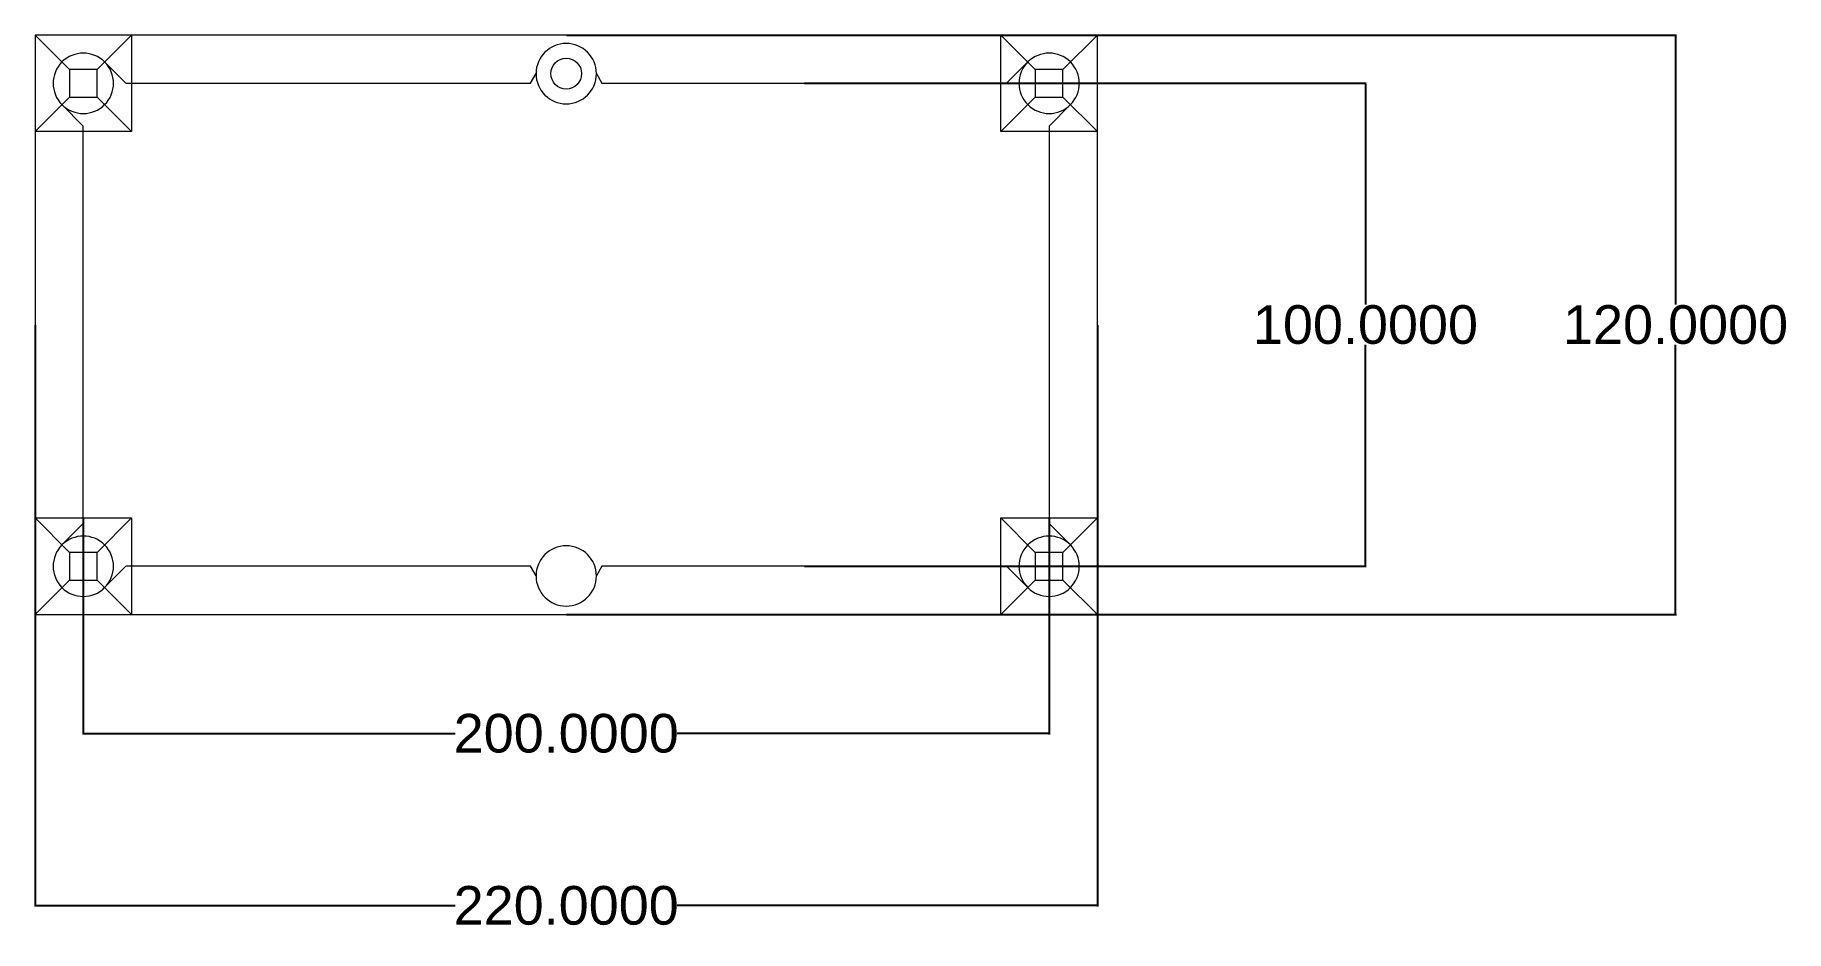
# Model space of a CAD drawing. Header units: inches. Extents: x 191 to 554, y 399 to 584.
import ezdxf

# ---------------------------------------------------------------- set-up
doc = ezdxf.new("R2010")
doc.units = ezdxf.units.IN
doc.header["$MEASUREMENT"] = 0
doc.styles.get("Standard").update_dxf_attribs({"font": 'arial.ttf'})
doc.dimstyles.get("Standard").update_dxf_attribs({"dimtxt": 8, "dimasz": 0.18, "dimexe": 0.18, "dimexo": 0.0625, "dimgap": 0.09, "dimtad": 0, "dimtih": 1, "dimtoh": 1, "dimdec": 4, "dimzin": 0, "dimdsep": 46, "dimtxsty": 'Standard', "dimcen": 0.09, "dimadec": 0, "dimazin": 0, "dimtfac": 1, "dimtdec": 4, "dimtofl": 0, "dimtmove": 0, "dimatfit": 3, "dimfxl": 1, "dimtolj": 1, "dimtzin": 0, "dimarcsym": 0})

# ---------------------------------------------------------------- blocks, each defined once
blk = doc.blocks.new('*D2')
at = {"color": 0, "lineweight": -2, "transparency": 16777216}
for p, q in [((200.98, 484.18), (200.98, 439.44)), ((400.98, 484.18), (400.98, 439.44)), ((201.16, 439.62), (278.02, 439.62)), ((400.8, 439.62), (323.95, 439.62))]:
    blk.add_line(p, q, dxfattribs=at)
at = {"color": 0, "transparency": 16777216}
for points in [[(201.16, 439.65), (201.16, 439.59), (200.98, 439.62)], [(400.8, 439.65), (400.8, 439.59), (400.98, 439.62)]]:
    blk.add_solid(points, dxfattribs=at)
at = {"layer": 'Defpoints', "color": 0, "transparency": 16777216}
for p in [(200.98, 484.24), (400.98, 484.24), (400.98, 439.62)]:
    blk.add_point(p, dxfattribs=at)
at = {"color": 0, "transparency": 16777216, "insert": (300.98, 439.62), "char_height": 8, "attachment_point": 5}
blk.add_mtext('\\A1;200.0000', dxfattribs=at)
blk = doc.blocks.new('*D3')
at = {"color": 0, "lineweight": -2, "transparency": 16777216}
for p, q in [((190.98, 524.18), (190.98, 403.8)), ((410.98, 524.18), (410.98, 403.8)), ((191.16, 403.98), (278.02, 403.98)), ((410.8, 403.98), (323.95, 403.98))]:
    blk.add_line(p, q, dxfattribs=at)
at = {"color": 0, "transparency": 16777216}
for points in [[(191.16, 404.01), (191.16, 403.95), (190.98, 403.98)], [(410.8, 404.01), (410.8, 403.95), (410.98, 403.98)]]:
    blk.add_solid(points, dxfattribs=at)
at = {"layer": 'Defpoints', "color": 0, "transparency": 16777216}
for p in [(190.98, 524.24), (410.98, 524.24), (410.98, 403.98)]:
    blk.add_point(p, dxfattribs=at)
at = {"color": 0, "transparency": 16777216, "insert": (300.98, 403.98), "char_height": 8, "attachment_point": 5}
blk.add_mtext('\\A1;220.0000', dxfattribs=at)
blk = doc.blocks.new('*D4')
at = {"color": 0, "lineweight": -2, "transparency": 16777216}
for p, q in [((350.33, 574.24), (466.67, 574.24)), ((466.49, 574.06), (466.49, 528.42)), ((466.49, 474.42), (466.49, 520.07)), ((350.33, 474.24), (466.67, 474.24))]:
    blk.add_line(p, q, dxfattribs=at)
at = {"color": 0, "transparency": 16777216}
for points in [[(466.46, 574.06), (466.52, 574.06), (466.49, 574.24)], [(466.46, 474.42), (466.52, 474.42), (466.49, 474.24)]]:
    blk.add_solid(points, dxfattribs=at)
at = {"layer": 'Defpoints', "color": 0, "transparency": 16777216}
for p in [(350.26, 574.24), (350.26, 474.24), (466.49, 474.24)]:
    blk.add_point(p, dxfattribs=at)
at = {"color": 0, "transparency": 16777216, "insert": (466.49, 524.24), "char_height": 8, "attachment_point": 5}
blk.add_mtext('\\A1;100.0000', dxfattribs=at)
blk = doc.blocks.new('*D5')
at = {"color": 0, "lineweight": -2, "transparency": 16777216}
for p, q in [((301.04, 584.24), (530.89, 584.24)), ((530.71, 584.06), (530.71, 528.42)), ((530.71, 464.42), (530.71, 520.07)), ((301.04, 464.24), (530.89, 464.24))]:
    blk.add_line(p, q, dxfattribs=at)
at = {"color": 0, "transparency": 16777216}
for points in [[(530.68, 584.06), (530.74, 584.06), (530.71, 584.24)], [(530.68, 464.42), (530.74, 464.42), (530.71, 464.24)]]:
    blk.add_solid(points, dxfattribs=at)
at = {"layer": 'Defpoints', "color": 0, "transparency": 16777216}
for p in [(300.98, 584.24), (300.98, 464.24), (530.71, 464.24)]:
    blk.add_point(p, dxfattribs=at)
at = {"color": 0, "transparency": 16777216, "insert": (530.71, 524.24), "char_height": 8, "attachment_point": 5}
blk.add_mtext('\\A1;120.0000', dxfattribs=at)

msp = doc.modelspace()

# ---------------------------------------------------------------- linework, layer by layer
at = {"color": 0, "linetype": 'Continuous', "lineweight": 0}
for p, q in [((410.98148, 584.24203), (190.98148, 584.24203)), ((190.98148, 584.24203), (190.98148, 464.24203)), ((198.12433, 577.09917), (190.98148, 584.24203)), ((203.83862, 577.09917), (210.98148, 584.24203)), ((210.98148, 584.24203), (210.98148, 564.24203)), ((390.98148, 564.24203), (390.98148, 584.24203)), ((398.12433, 577.09917), (390.98148, 584.24203)), ((403.83862, 577.09917), (410.98148, 584.24203)), ((410.98148, 464.24203), (410.98148, 584.24203)), ((198.12433, 577.09917), (198.12433, 571.38489)), ((203.83862, 577.09917), (198.12433, 577.09917)), ((203.83862, 571.38489), (203.83862, 577.09917)), ((205.40089, 578.66145), (209.82031, 574.24203)), ((392.14264, 574.24203), (396.56206, 578.66145)), ((403.83862, 577.09917), (398.12433, 577.09917)), ((398.12433, 577.09917), (398.12433, 571.38489)), ((403.83862, 571.38489), (403.83862, 577.09917)), ((209.82031, 574.24203), (293.57678, 574.24203)), ((293.57678, 574.24203), (294.73148, 576.24203)), ((307.23148, 576.24203), (308.38618, 574.24203)), ((308.38618, 574.24203), (392.14264, 574.24203)), ((198.12433, 571.38489), (190.98148, 564.24203)), ((200.98148, 565.40319), (196.56206, 569.82261)), ((198.12433, 571.38489), (203.83862, 571.38489)), ((203.83862, 571.38489), (210.98148, 564.24203)), ((398.12433, 571.38489), (390.98148, 564.24203)), ((398.12433, 571.38489), (403.83862, 571.38489)), ((405.40089, 569.82261), (400.98148, 565.40319)), ((403.83862, 571.38489), (410.98148, 564.24203)), ((210.98148, 564.24203), (190.98148, 564.24203)), ((200.98148, 483.08086), (200.98148, 565.40319)), ((410.98148, 564.24203), (390.98148, 564.24203)), ((400.98148, 565.40319), (400.98148, 483.08086)), ((190.98148, 484.24203), (210.98148, 484.24203)), ((198.12433, 477.09917), (190.98148, 484.24203)), ((196.56206, 478.66145), (200.98148, 483.08086)), ((203.83862, 477.09917), (210.98148, 484.24203)), ((210.98148, 484.24203), (210.98148, 464.24203)), ((390.98148, 464.24203), (390.98148, 484.24203)), ((398.12433, 477.09917), (390.98148, 484.24203)), ((390.98148, 484.24203), (410.98148, 484.24203)), ((400.98148, 483.08086), (405.40089, 478.66145)), ((403.83862, 477.09917), (410.98148, 484.24203)), ((203.83862, 477.09917), (198.12433, 477.09917)), ((198.12433, 477.09917), (198.12433, 471.38489)), ((203.83862, 471.38489), (203.83862, 477.09917)), ((398.12433, 477.09917), (398.12433, 471.38489)), ((403.83862, 477.09917), (398.12433, 477.09917)), ((403.83862, 471.38489), (403.83862, 477.09917)), ((198.12433, 471.38489), (190.98148, 464.24203)), ((198.12433, 471.38489), (203.83862, 471.38489)), ((203.83862, 471.38489), (210.98148, 464.24203)), ((209.82031, 474.24203), (205.40089, 469.82261)), ((293.57678, 474.24203), (209.82031, 474.24203)), ((294.73148, 472.24203), (293.57678, 474.24203)), ((308.38618, 474.24203), (307.23148, 472.24203)), ((392.14264, 474.24203), (308.38618, 474.24203)), ((398.12433, 471.38489), (390.98148, 464.24203)), ((396.56206, 469.82261), (392.14264, 474.24203)), ((398.12433, 471.38489), (403.83862, 471.38489)), ((403.83862, 471.38489), (410.98148, 464.24203)), ((190.98148, 464.24203), (410.98148, 464.24203))]:
    msp.add_line(p, q, dxfattribs=at)
msp.add_circle((300.98148, 576.24203), 3.18968, dxfattribs=at)
for centre, start, end in [((200.98148, 574.24203), 45, 225), ((300.98148, 576.24203), 0, 180), ((400.98148, 574.24203), 315, 135), ((200.98148, 574.24203), 225, 45), ((400.98148, 574.24203), 135, 315), ((300.98148, 576.24203), 180, 0), ((200.98148, 474.24203), 135, 315), ((200.98148, 474.24203), 315, 135), ((400.98148, 474.24203), 45, 225), ((400.98148, 474.24203), 225, 45), ((300.98148, 472.24203), 0, 180), ((300.98148, 472.24203), 180, 0)]:
    msp.add_arc(centre, 6.25, start, end, dxfattribs=at)

# ---------------------------------------------------------------- dimensions: what is measured, and where the dimension line sits
for base, p1, p2, picture, middle in [((530.70514, 464.24203), (300.98148, 584.24203), (300.98148, 464.24203), '*D5', (530.70514, 524.24203)), ((466.49049, 474.24203), (350.26441, 574.24203), (350.26441, 474.24203), '*D4', (466.49049, 524.24203))]:
    dim = msp.add_linear_dim(base=base, p1=p1, p2=p2, angle=90, dimstyle='Standard')
    dim.commit()
    dim.dimension.update_dxf_attribs({"geometry": picture, "text_midpoint": middle})
for base, p1, p2, picture, middle in [((410.98148, 403.97773), (190.98148, 524.24203), (410.98148, 524.24203), '*D3', (300.98148, 403.97773)), ((400.98148, 439.62287), (200.98148, 484.24203), (400.98148, 484.24203), '*D2', (300.98148, 439.62287))]:
    dim = msp.add_linear_dim(base=base, p1=p1, p2=p2, dimstyle='Standard')
    dim.commit()
    dim.dimension.update_dxf_attribs({"geometry": picture, "text_midpoint": middle})

doc.saveas('drawing.dxf')
